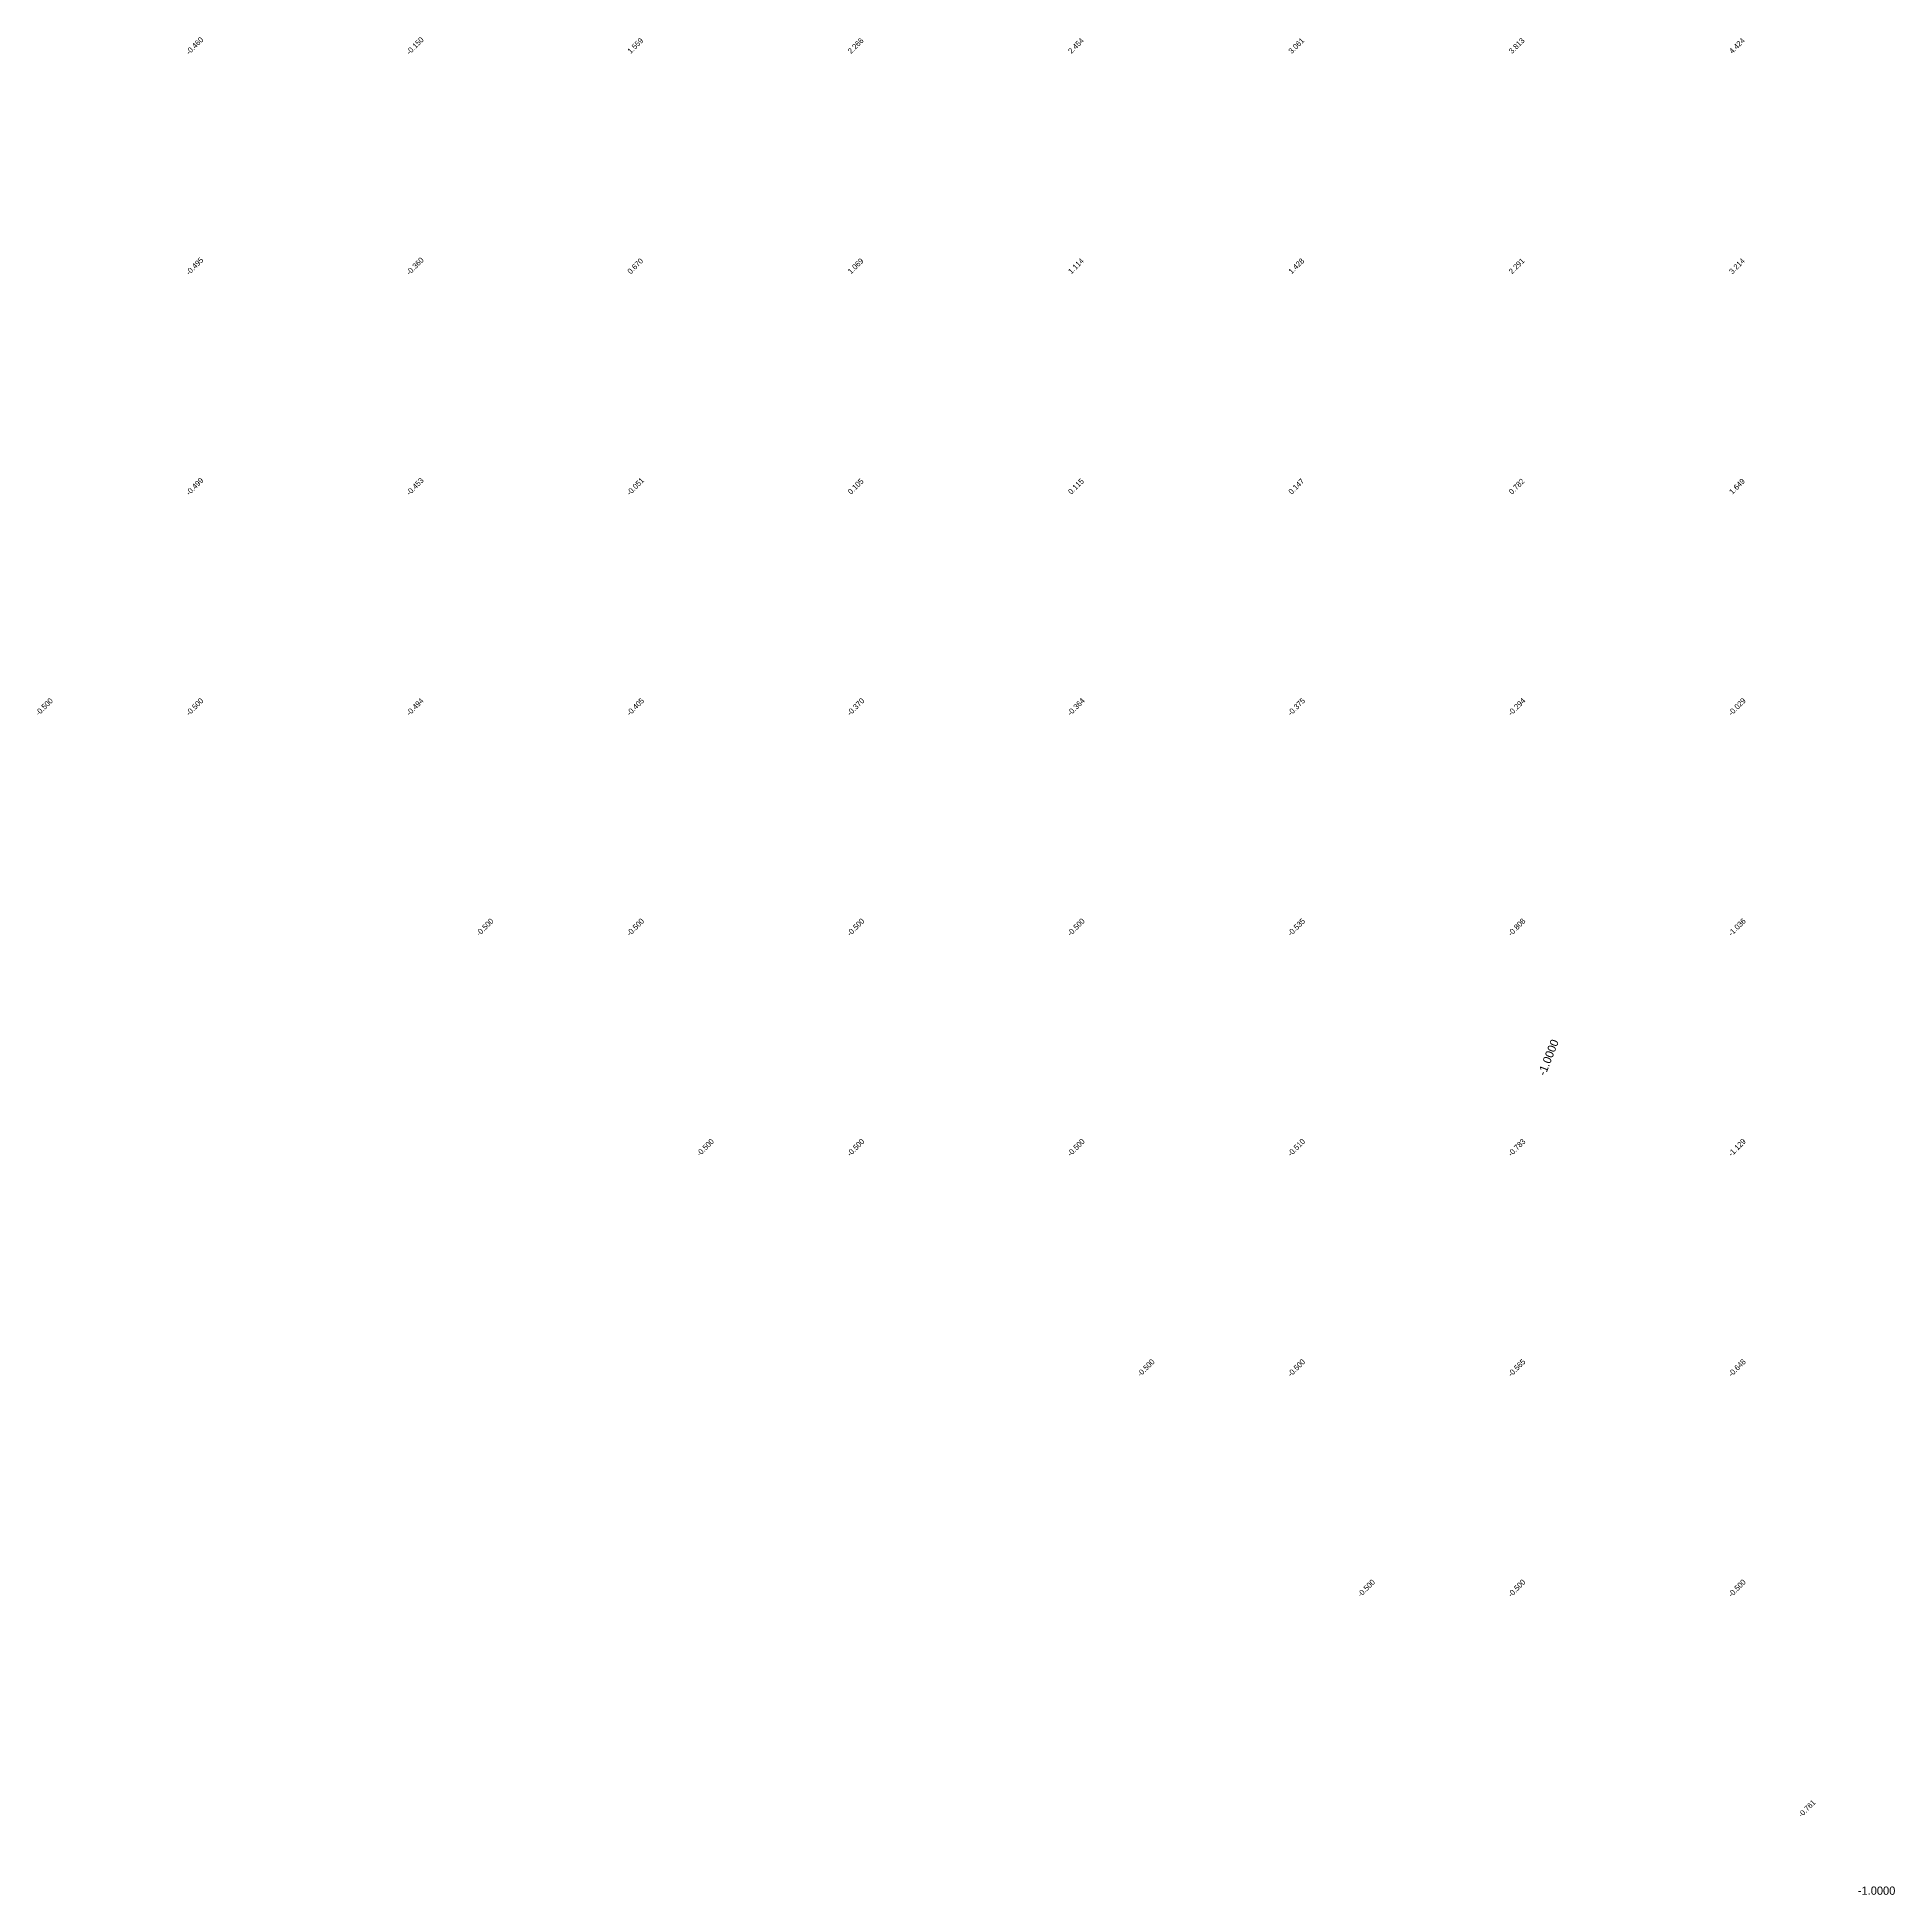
# Model space of a CAD drawing. Header units: metres. Extents: x 286386 to 287779, y 2079267 to 2080589.
# Drawn here: x 287085.7 to 287254.3, y 2079352.2 to 2079520.8 of the extents above; entities that cross this region are included whole.
import ezdxf
from ezdxf.enums import TextEntityAlignment as Align

# ---------------------------------------------------------------- set-up
doc = ezdxf.new("R2010")
doc.units = ezdxf.units.M
doc.header["$MEASUREMENT"] = 0
doc.layers.add('ESContAnn', color=231, linetype='Continuous')
doc.layers.add('ESElevation', color=150, linetype='Continuous')

msp = doc.modelspace()

# ---------------------------------------------------------------- texts
at = {"layer": 'ESContAnn'}
msp.add_text('-1.0000', height=0.75, rotation=68.587, dxfattribs=at).set_placement((287222.87, 2079428.17), align=Align.MIDDLE_CENTER)
msp.add_text('-1.0000', height=0.75, dxfattribs=at).set_placement((287252.67, 2079352.54), align=Align.MIDDLE_CENTER)
at = {"layer": 'ESElevation'}
for s, p in [('-0.460', (287100, 2079520)), ('-0.150', (287120, 2079520)), ('1.559', (287140, 2079520)), ('2.266', (287160, 2079520)), ('2.454', (287180, 2079520)), ('3.061', (287200, 2079520)), ('3.813', (287220, 2079520)), ('4.424', (287240, 2079520)), ('-0.495', (287100, 2079500)), ('-0.360', (287120, 2079500)), ('0.670', (287140, 2079500)), ('1.114', (287180, 2079500)), ('3.214', (287240, 2079500)), ('1.069', (287160, 2079500)), ('1.428', (287200, 2079500)), ('2.291', (287220, 2079500)), ('-0.499', (287100, 2079480)), ('-0.453', (287120, 2079480)), ('-0.051', (287140, 2079480)), ('0.105', (287160, 2079480)), ('0.115', (287180, 2079480)), ('0.147', (287200, 2079480)), ('0.782', (287220, 2079480)), ('1.649', (287240, 2079480)), ('-0.500', (287086.34, 2079460)), ('-0.500', (287100, 2079460)), ('-0.494', (287120, 2079460)), ('-0.405', (287140, 2079460)), ('-0.370', (287160, 2079460)), ('-0.364', (287180, 2079460)), ('-0.375', (287200, 2079460)), ('-0.294', (287220, 2079460)), ('-0.029', (287240, 2079460)), ('-0.500', (287126.34, 2079440)), ('-0.500', (287140, 2079440)), ('-0.500', (287160, 2079440)), ('-0.500', (287180, 2079440)), ('-0.535', (287200, 2079440)), ('-0.808', (287220, 2079440)), ('-1.036', (287240, 2079440)), ('-0.500', (287146.34, 2079420)), ('-0.500', (287160, 2079420)), ('-0.500', (287180, 2079420)), ('-0.510', (287200, 2079420)), ('-0.783', (287220, 2079420)), ('-1.129', (287240, 2079420)), ('-0.500', (287186.34, 2079400)), ('-0.500', (287200, 2079400)), ('-0.565', (287220, 2079400)), ('-0.648', (287240, 2079400)), ('-0.500', (287206.34, 2079380)), ('-0.500', (287220, 2079380)), ('-0.500', (287240, 2079380)), ('-0.761', (287246.34, 2079360))]:
    msp.add_text(s, height=0.5, rotation=45, dxfattribs=at).set_placement(p, align=Align.MIDDLE_CENTER)

doc.saveas('drawing.dxf')
